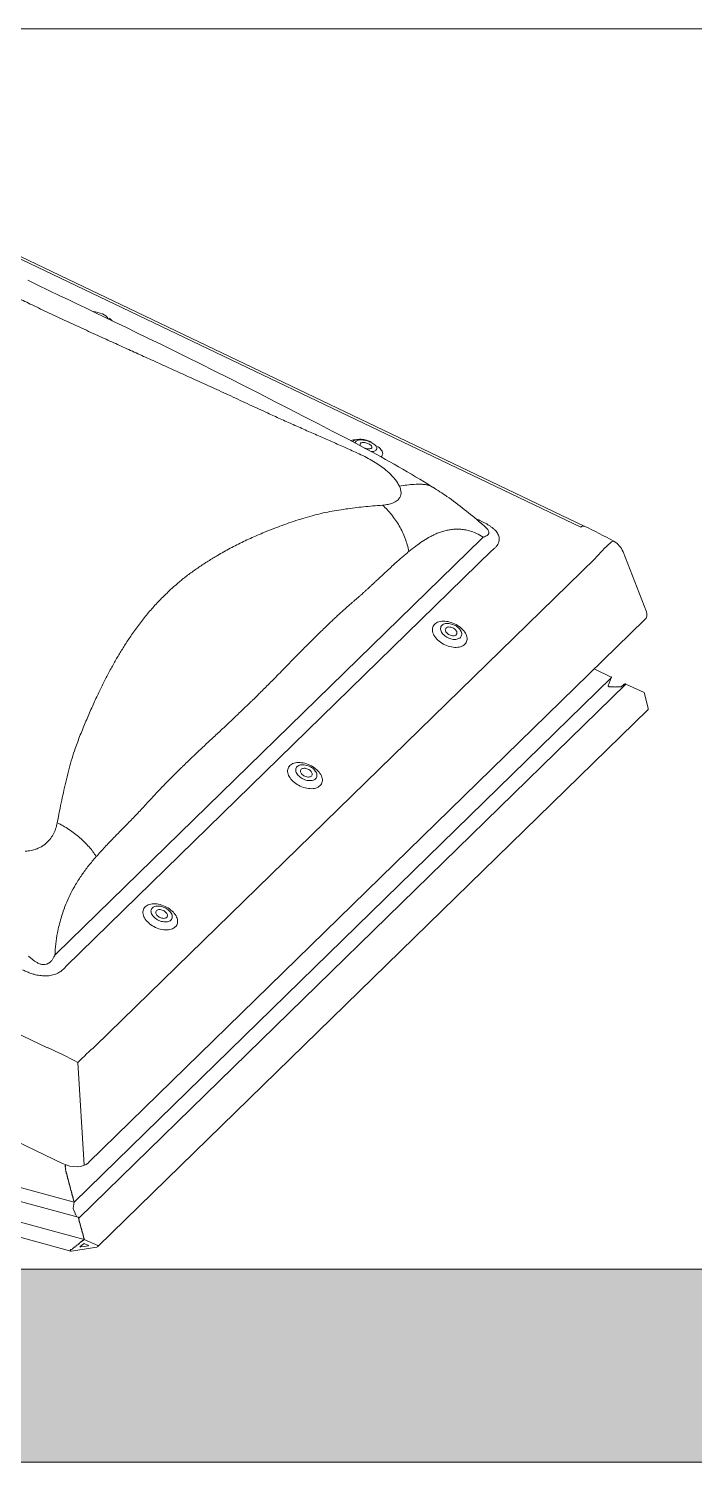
# Model space of a CAD drawing. Header units: millimetres. Extents: x -435 to 27166, y -19117 to 26500.
# Drawn here: x 26059 to 26083.1, y 19562 to 19614 of the extents above; entities that cross this region are included whole.
import ezdxf

# ---------------------------------------------------------------- set-up
doc = ezdxf.new("R2010")
doc.units = ezdxf.units.MM
doc.layers.add('Daglichtkoepel_Bitumen-P1-v1DWG_dwg', color=8, linetype='Continuous', lineweight=13)
doc.layers.add('VELUX_INFO', color=250, linetype='Continuous', lineweight=13)

# ---------------------------------------------------------------- blocks, each defined once
blk = doc.blocks.new('Daglichtkoepel_Bitumen-P1-v1DWG_dwg-3211646-Details Appartement')
at = {"layer": 'VELUX_INFO'}
blk.add_hatch(color=7, dxfattribs=at).paths.add_polyline_path([(50342.8, 34493.2), (53517.8, 34493.2), (53517.8, 35636.2), (53340, 35636.2), (53340, 34671), (50342.8, 34671)])
at = {"layer": 'VELUX_INFO', "color": 10}
for p, q in [((51854.2, 35354.8), (51000.7, 35762.8)), ((51857.4, 35355.6), (51003.9, 35763.7)), ((51757.3, 35362.7), (51759.1, 35361.9)), ((51761.3, 35360.8), (51763, 35360.1)), ((51766.1, 35355), (51762.3, 35358.4)), ((51370.9, 34961.6), (51763.1, 35344.4)), ((51772.3, 35333.1), (51380.1, 34950.4)), ((51774.5, 35335), (51773.5, 35334.2)), ((51914.6, 35276.8), (51893.2, 35332)), ((51406.9, 34876.6), (51867.4, 35326)), ((50509.3, 35283.2), (51362.8, 34875.2)), ((51400.6, 34769.3), (51912.9, 35269.3)), ((50427.2, 35222.4), (51376.8, 34768.5)), ((51866.6, 35224.1), (51882, 35216.7)), ((51891.5, 35207.6), (51893.7, 35209.8)), ((51409.3, 34692), (51916.3, 35186.8)), ((51391, 34719.1), (50437.8, 34978.2)), ((50423.3, 34949.1), (51384.4, 34687.8)), ((51379, 34949.1), (51378.2, 34948.2)), ((51396.8, 34766.9), (51390.8, 34861.5)), ((51379.4, 34767.1), (51379.2, 34767)), ((51379.2, 34766.8), (51379.4, 34766.2)), ((51379.4, 34765.9), (51379.2, 34765.8)), ((51379.3, 34765.5), (51379.4, 34765)), ((51379.4, 34764.6), (51379.3, 34764.4)), ((51379.4, 34767.4), (51379.4, 34767.4)), ((51379.4, 34766), (51379.4, 34766)), ((51379.4, 34764.1), (51379.5, 34763.6)), ((51379.6, 34763.2), (51379.5, 34762.9)), ((51379.6, 34762.6), (51379.8, 34762.2)), ((51379.8, 34761.9), (51379.9, 34761.9)), ((51379.9, 34761.7), (51379.8, 34761.4)), ((51379.9, 34761.1), (51380.1, 34760.7)), ((51380.2, 34760.2), (51380.2, 34759.8)), ((51380.2, 34759.5), (51380.4, 34759.2)), ((51380.6, 34758.9), (51380.5, 34758.9)), ((51380.6, 34758.7), (51380.6, 34758.3)), ((51380.7, 34758), (51380.9, 34757.7)), ((51381, 34757.2), (51381, 34756.8)), ((51381, 34756.5), (51381.2, 34756.2)), ((51381.4, 34755.7), (51381.4, 34755.3)), ((51381.4, 34755), (51381.6, 34754.7)), ((51381.8, 34754.3), (51381.8, 34753.9)), ((51381.8, 34753.6), (51382, 34753.2)), ((51382.2, 34752.8), (51382.2, 34752.4)), ((51382.2, 34752.1), (51382.4, 34751.7)), ((51382.6, 34751.3), (51382.6, 34750.9)), ((51382.6, 34750.6), (51382.8, 34750.3)), ((51383, 34749.8), (51383, 34749.4)), ((51383, 34749.1), (51383.2, 34748.8)), ((51383.4, 34748.3), (51383.4, 34747.9)), ((51383.4, 34747.6), (51383.6, 34747.3)), ((51383.8, 34746.9), (51383.8, 34746.5)), ((51383.8, 34746.2), (51384, 34745.8)), ((51384.2, 34745.4), (51384.2, 34745)), ((51384.2, 34744.7), (51384.4, 34744.4)), ((51384.6, 34743.9), (51384.6, 34743.5)), ((51384.6, 34743.2), (51384.8, 34742.9)), ((51384.9, 34742.4), (51384.9, 34742)), ((51385, 34741.7), (51385.2, 34741.4)), ((51385.3, 34740.9), (51385.3, 34740.5)), ((51385.4, 34740.2), (51385.6, 34739.9)), ((51385.7, 34739.5), (51385.7, 34739.1)), ((51385.8, 34738.8), (51386, 34738.4)), ((51386.1, 34738), (51386.1, 34737.6)), ((51386.2, 34737.3), (51386.4, 34737)), ((51386.5, 34736.5), (51386.5, 34736.1)), ((51387.4, 34732.8), (51386.5, 34727.5)), ((51386.6, 34735.8), (51386.8, 34735.5)), ((51386.9, 34735), (51386.9, 34734.6)), ((51387, 34734.3), (51387.2, 34734)), ((51387.3, 34733.6), (51387.3, 34733.1)), ((51391.3, 34718.8), (51391.3, 34718.4)), ((51391.4, 34718.1), (51391.6, 34717.7)), ((51391.7, 34717.3), (51391.7, 34716.9)), ((51391.8, 34716.6), (51392, 34716.2)), ((51392.1, 34715.8), (51392.1, 34715.4)), ((51392.2, 34715.1), (51392.4, 34714.8)), ((51392.5, 34714.3), (51392.5, 34713.9)), ((51392.6, 34713.6), (51392.8, 34713.3)), ((51392.9, 34712.8), (51392.9, 34712.4)), ((51393, 34712.1), (51393.2, 34711.8)), ((51393.3, 34711.4), (51393.3, 34711)), ((51393.4, 34710.7), (51393.6, 34710.3)), ((51393.7, 34709.9), (51393.7, 34709.5)), ((51393.8, 34709.2), (51394, 34708.8)), ((51394.1, 34708.4), (51394.1, 34708)), ((51394.2, 34707.7), (51394.4, 34707.4)), ((51394.5, 34706.9), (51394.5, 34706.5)), ((51394.6, 34706.2), (51394.8, 34705.9)), ((51394.9, 34705.4), (51394.9, 34705)), ((51395, 34704.7), (51395.2, 34704.4)), ((51395.3, 34704), (51395.3, 34703.6)), ((51395.9, 34697.6), (51395.3, 34697.5)), ((51395.4, 34703.3), (51395.6, 34702.9)), ((51395.7, 34702.5), (51395.7, 34702.1)), ((51395.8, 34701.8), (51396, 34701.5)), ((51396.1, 34701), (51396.1, 34700.6)), ((51396.2, 34700.3), (51396.4, 34700)), ((51396.2, 34698.2), (51396.2, 34697.8)), ((51396.5, 34699.5), (51396.5, 34699.1)), ((51396.6, 34698.8), (51396.7, 34698.6)), ((51385.6, 34689.5), (51385, 34689.4)), ((51385.9, 34690.1), (51385.9, 34689.7)), ((51386.9, 34690.5), (51386.3, 34690.4)), ((51387.2, 34691.1), (51387.2, 34690.7)), ((51388.2, 34691.5), (51387.5, 34691.4)), ((51388.4, 34692.1), (51388.4, 34691.7)), ((51389.5, 34692.5), (51388.8, 34692.4)), ((51389.7, 34693.1), (51389.7, 34692.7)), ((51390.8, 34693.5), (51390.1, 34693.4)), ((51391, 34694.2), (51391, 34693.8)), ((51392, 34694.6), (51391.4, 34694.5)), ((51392.3, 34695.2), (51392.3, 34694.8)), ((51393.3, 34695.6), (51392.7, 34695.5)), ((51393.6, 34696.2), (51393.6, 34695.8)), ((51394.6, 34696.6), (51394, 34696.5)), ((51394.9, 34697.2), (51394.9, 34696.8))]:
    blk.add_line(p, q, dxfattribs=at)
at = {"layer": 'VELUX_INFO', "flags": 128}
blk.add_lwpolyline([(50165, 35814), (53340, 35814), (53340, 34671), (50165, 34671)], close=True, dxfattribs=at)
at = {"layer": 'VELUX_INFO', "color": 10, "flags": 128}
for points in [[(51654.1, 35428.1), (51639.8, 35435.7), (51625.7, 35443), (51612, 35450.1), (51598.5, 35457), (51585.5, 35463.7), (51572.7, 35470.3), (51558.1, 35477.8), (51544, 35485), (51530.2, 35492), (51517, 35498.6), (51503.9, 35505.2), (51491.2, 35511.4), (51479, 35517.4), (51467.3, 35523.2), (51456, 35528.7), (51445.2, 35533.9), (51434.9, 35538.9), (51425, 35543.7), (51415.5, 35548.3), (51406.5, 35552.6), (51398, 35556.7), (51389.9, 35560.6), (51381.9, 35564.4), (51374.2, 35568), (51364, 35572.9), (51354.1, 35577.6), (51344.7, 35582.2)], [(51643.8, 35433.7), (51643.8, 35433.7), (51643.8, 35433.6)], [(51661.4, 35433.2), (51660.7, 35433.5), (51659.5, 35434), (51658.2, 35434.4), (51656.9, 35434.8), (51655.6, 35435.2), (51654.3, 35435.4), (51653, 35435.6), (51651.7, 35435.7), (51650.4, 35435.7), (51649.1, 35435.6), (51647.9, 35435.4), (51646.7, 35435.2), (51645.7, 35434.8), (51644.8, 35434.4), (51644, 35433.8), (51643.9, 35433.7)], [(51646.3, 35432.2), (51646.4, 35432.6), (51646.5, 35433.2), (51646.9, 35433.6), (51647.3, 35434.1), (51647.9, 35434.4), (51648.7, 35434.7), (51649.5, 35434.9), (51650.4, 35435.1), (51651.4, 35435.1), (51652.5, 35435.1), (51653.7, 35435), (51654.9, 35434.9), (51656.1, 35434.6), (51657.3, 35434.3), (51658.5, 35433.9), (51659.6, 35433.5), (51660.7, 35433), (51661.8, 35432.5), (51662.7, 35431.9), (51663.6, 35431.3), (51664.4, 35430.7), (51665, 35430), (51665.6, 35429.4), (51665.9, 35428.7), (51666.2, 35428.1), (51666.3, 35427.5), (51666.3, 35426.9), (51666.1, 35426.4), (51665.7, 35425.9), (51665.3, 35425.5), (51664.7, 35425.1), (51663.9, 35424.9), (51663.1, 35424.6), (51662.2, 35424.5), (51661.2, 35424.4), (51660.9, 35424.4)], [(51651.9, 35429.2), (51651.8, 35429.3), (51651.3, 35429.8), (51651, 35430.3), (51650.8, 35430.8), (51650.8, 35431.2), (51650.9, 35431.6), (51651.2, 35432), (51651.6, 35432.3), (51652.1, 35432.5), (51652.8, 35432.7), (51653.5, 35432.7), (51654.3, 35432.7), (51655.2, 35432.6), (51656.1, 35432.5), (51657, 35432.2), (51657.9, 35431.9), (51658.7, 35431.6), (51659.5, 35431.2), (51660.2, 35430.7), (51660.8, 35430.2), (51661.3, 35429.7), (51661.6, 35429.2), (51661.8, 35428.8), (51661.8, 35428.3), (51661.7, 35427.9), (51661.4, 35427.6), (51661, 35427.3), (51660.5, 35427.1), (51659.9, 35426.9), (51659.1, 35426.8), (51658.3, 35426.8), (51657.4, 35426.9), (51656.5, 35427.1), (51655.6, 35427.3), (51655.3, 35427.4)], [(51669.9, 35419.5), (51670.3, 35419.8), (51670.9, 35420.3), (51671.3, 35421), (51671.5, 35421.6), (51671.7, 35422.3), (51671.6, 35423.1), (51671.5, 35423.9), (51671.1, 35424.7), (51670.7, 35425.5), (51670.1, 35426.3), (51669.3, 35427.2), (51668.5, 35428), (51667.5, 35428.8), (51667, 35429.2)], [(51884.5, 35341.8), (51884.4, 35341.8), (51884.1, 35341.9), (51883.6, 35341.8), (51883.1, 35341.6), (51882.5, 35341.2), (51881.8, 35340.7), (51881.1, 35340)], [(51882.3, 35215.9), (51879.4, 35208.6), (51882.3, 35216), (51387.4, 34732.9), (51386.5, 34727.5)], [(51391.6, 34718.2), (51895.7, 35210.2), (51912.4, 35202.3), (51916.2, 35187.9)], [(50449.9, 34988), (50449.6, 34987.7), (50449.6, 34987.7), (50449.6, 34987.7), (51387.4, 34732.8)], [(51387.4, 34732.8), (50449.6, 34987.7), (50449.9, 34988)], [(51409.2, 34693.1), (51396.7, 34698.6), (51396.6, 34698.6), (50419.6, 34964.1), (50419.5, 34964.2), (50420, 34964.2), (50419.5, 34964.2), (50419.5, 34964.2)], [(51379.5, 34764.7), (51379.5, 34764.7), (51379.5, 34764.8)], [(51379.6, 34763.4), (51379.6, 34763.3), (51379.6, 34763.4)], [(51380.1, 34760.4), (51380.2, 34760.4), (51380.2, 34760.4)], [(51384.2, 34689.1), (51384.5, 34689.3), (51384.7, 34689.2)], [(51385.1, 34687.8), (51396.7, 34689.7), (51408.3, 34691.5)], [(51392.9, 34691.9), (51396.7, 34694.9), (51400.5, 34693.1)], [(51400.2, 34692.7), (51396.7, 34692.1), (51393.2, 34691.6)]]:
    blk.add_lwpolyline(points, dxfattribs=at)
at = {"layer": 'VELUX_INFO', "flags": 128}
blk.add_lwpolyline([(53340, 35636.2), (53517.8, 35636.2), (53517.8, 34493.2), (50342.8, 34493.2), (50342.8, 34671)], dxfattribs=at)
at = {"layer": 'VELUX_INFO', "color": 10, "flags": 128}
for points in [[(51719.6, 35265.3), (51720.4, 35265.9), (51721.3, 35266.6), (51722.3, 35267.1), (51723.5, 35267.5), (51724.7, 35267.8), (51726, 35268), (51727.4, 35268.1), (51728.9, 35268), (51730.3, 35267.9), (51731.8, 35267.7), (51733.4, 35267.3), (51734.9, 35266.9), (51736.4, 35266.3), (51737.9, 35265.7), (51739.3, 35265), (51740.7, 35264.2), (51742, 35263.3), (51743.3, 35262.4), (51744.4, 35261.4), (51745.5, 35260.3), (51746.4, 35259.2), (51747.3, 35258.1), (51748, 35257), (51748.5, 35255.8), (51749, 35254.7), (51749.3, 35253.6), (51749.4, 35252.4), (51749.4, 35251.4), (51749.3, 35250.3), (51749, 35249.4), (51748.6, 35248.4), (51748, 35247.6), (51747.4, 35246.8), (51746.5, 35246.1), (51745.6, 35245.5), (51744.6, 35245), (51743.4, 35244.6), (51742.2, 35244.3), (51740.9, 35244.1), (51739.5, 35244), (51738.1, 35244), (51736.6, 35244.2), (51735.1, 35244.4), (51733.6, 35244.7), (51732, 35245.2), (51730.5, 35245.7), (51729, 35246.3), (51727.6, 35247.1), (51726.2, 35247.9), (51724.9, 35248.8), (51723.6, 35249.7), (51722.5, 35250.7), (51721.4, 35251.7), (51720.5, 35252.8), (51719.7, 35254), (51718.9, 35255.1), (51718.4, 35256.2), (51717.9, 35257.4), (51717.6, 35258.5), (51717.5, 35259.6), (51717.5, 35260.7), (51717.6, 35261.7), (51717.9, 35262.7), (51718.3, 35263.6), (51718.9, 35264.5)], [(51726.2, 35264.3), (51725.7, 35263.7), (51725.3, 35263.1), (51725.1, 35262.3), (51725, 35261.5), (51725, 35260.7), (51725.2, 35259.8), (51725.5, 35258.9), (51725.9, 35258), (51726.5, 35257.2), (51727.2, 35256.3), (51728, 35255.5), (51728.9, 35254.7), (51729.9, 35254), (51730.9, 35253.4), (51732.1, 35252.8), (51733.2, 35252.3), (51734.4, 35251.9), (51735.6, 35251.6), (51736.7, 35251.4), (51737.9, 35251.4), (51739, 35251.4), (51740, 35251.5), (51740.9, 35251.8), (51741.8, 35252.1), (51742.6, 35252.6), (51743.2, 35253.1), (51743.7, 35253.7), (51744.1, 35254.4), (51744.4, 35255.1), (51744.5, 35255.9), (51744.5, 35256.8), (51744.3, 35257.6), (51744, 35258.5), (51743.5, 35259.4), (51742.9, 35260.3), (51742.3, 35261.1), (51741.4, 35261.9), (51740.5, 35262.7), (51739.6, 35263.4), (51738.5, 35264.1), (51737.4, 35264.6), (51736.2, 35265.1), (51735.1, 35265.5), (51733.9, 35265.8), (51732.7, 35266), (51731.6, 35266.1), (51730.5, 35266), (51729.4, 35265.9), (51728.5, 35265.7), (51727.6, 35265.3), (51726.9, 35264.9)], [(51730, 35261.8), (51729.7, 35261.4), (51729.4, 35260.8), (51729.3, 35260.2), (51729.4, 35259.6), (51729.6, 35258.9), (51729.9, 35258.2), (51730.4, 35257.6), (51731, 35257), (51731.7, 35256.4), (51732.4, 35255.9), (51733.3, 35255.4), (51734.2, 35255.1), (51735.1, 35254.8), (51735.9, 35254.7), (51736.8, 35254.7), (51737.6, 35254.7), (51738.3, 35254.9), (51738.9, 35255.2), (51739.4, 35255.6), (51739.8, 35256.1), (51740, 35256.6), (51740.1, 35257.2), (51740.1, 35257.9), (51739.9, 35258.5), (51739.5, 35259.2), (51739, 35259.8), (51738.5, 35260.5), (51737.8, 35261.1), (51737, 35261.6), (51736.2, 35262), (51735.3, 35262.3), (51734.4, 35262.6), (51733.5, 35262.7), (51732.7, 35262.8), (51731.9, 35262.7), (51731.2, 35262.5), (51730.5, 35262.2)], [(51885.8, 35207.2), (51885.3, 35207.7), (51880.3, 35207.7), (51885.3, 35207.7), (51885.8, 35207.2), (51886.5, 35207.7), (51891.5, 35207.6), (51886.5, 35207.7)], [(51586.2, 35135.1), (51587, 35135.8), (51587.9, 35136.4), (51589, 35136.9), (51590.1, 35137.3), (51591.4, 35137.6), (51592.7, 35137.8), (51594.1, 35137.9), (51595.5, 35137.9), (51597, 35137.7), (51598.5, 35137.5), (51600, 35137.2), (51601.5, 35136.7), (51603, 35136.2), (51604.5, 35135.5), (51606, 35134.8), (51607.3, 35134), (51608.7, 35133.1), (51609.9, 35132.2), (51611.1, 35131.2), (51612.1, 35130.1), (51613.1, 35129.1), (51613.9, 35127.9), (51614.6, 35126.8), (51615.2, 35125.7), (51615.6, 35124.5), (51615.9, 35123.4), (51616.1, 35122.3), (51616.1, 35121.2), (51615.9, 35120.2), (51615.7, 35119.2), (51615.2, 35118.3), (51614.7, 35117.4), (51614, 35116.6), (51613.2, 35116), (51612.3, 35115.3), (51611.2, 35114.8), (51610.1, 35114.4), (51608.8, 35114.1), (51607.5, 35113.9), (51606.1, 35113.8), (51604.7, 35113.9), (51603.2, 35114), (51601.7, 35114.2), (51600.2, 35114.6), (51598.7, 35115), (51597.2, 35115.6), (51595.7, 35116.2), (51594.2, 35116.9), (51592.9, 35117.7), (51591.5, 35118.6), (51590.3, 35119.5), (51589.1, 35120.5), (51588.1, 35121.6), (51587.1, 35122.7), (51586.3, 35123.8), (51585.6, 35124.9), (51585, 35126.1), (51584.6, 35127.2), (51584.3, 35128.3), (51584.1, 35129.5), (51584.1, 35130.5), (51584.3, 35131.6), (51584.5, 35132.5), (51585, 35133.5), (51585.5, 35134.3)], [(51592.9, 35134.2), (51592.4, 35133.6), (51592, 35132.9), (51591.7, 35132.1), (51591.6, 35131.4), (51591.6, 35130.5), (51591.8, 35129.6), (51592.1, 35128.8), (51592.6, 35127.9), (51593.1, 35127), (51593.8, 35126.1), (51594.6, 35125.3), (51595.5, 35124.5), (51596.5, 35123.8), (51597.6, 35123.2), (51598.7, 35122.6), (51599.9, 35122.1), (51601, 35121.8), (51602.2, 35121.5), (51603.4, 35121.3), (51604.5, 35121.2), (51605.6, 35121.2), (51606.6, 35121.4), (51607.6, 35121.6), (51608.5, 35122), (51609.2, 35122.4), (51609.9, 35122.9), (51610.4, 35123.5), (51610.8, 35124.2), (51611, 35125), (51611.1, 35125.8), (51611.1, 35126.6), (51610.9, 35127.5), (51610.6, 35128.3), (51610.2, 35129.2), (51609.6, 35130.1), (51608.9, 35131), (51608.1, 35131.8), (51607.2, 35132.6), (51606.2, 35133.3), (51605.1, 35133.9), (51604, 35134.5), (51602.9, 35135), (51601.7, 35135.3), (51600.5, 35135.6), (51599.3, 35135.8), (51598.2, 35135.9), (51597.1, 35135.9), (51596.1, 35135.7), (51595.1, 35135.5), (51594.3, 35135.2), (51593.5, 35134.7)], [(51596.7, 35131.7), (51596.3, 35131.2), (51596.1, 35130.6), (51596, 35130), (51596, 35129.4), (51596.2, 35128.7), (51596.6, 35128.1), (51597, 35127.4), (51597.6, 35126.8), (51598.3, 35126.2), (51599.1, 35125.7), (51599.9, 35125.3), (51600.8, 35124.9), (51601.7, 35124.7), (51602.6, 35124.5), (51603.4, 35124.5), (51604.2, 35124.6), (51604.9, 35124.8), (51605.5, 35125.1), (51606, 35125.4), (51606.4, 35125.9), (51606.7, 35126.5), (51606.8, 35127.1), (51606.7, 35127.7), (51606.5, 35128.4), (51606.2, 35129), (51605.7, 35129.7), (51605.1, 35130.3), (51604.4, 35130.9), (51603.6, 35131.4), (51602.8, 35131.8), (51601.9, 35132.2), (51601, 35132.4), (51600.2, 35132.6), (51599.3, 35132.6), (51598.5, 35132.5), (51597.8, 35132.3), (51597.2, 35132)], [(51452.8, 35004.9), (51453.7, 35005.6), (51454.6, 35006.2), (51455.6, 35006.7), (51456.8, 35007.1), (51458, 35007.4), (51459.3, 35007.6), (51460.7, 35007.7), (51462.1, 35007.7), (51463.6, 35007.6), (51465.1, 35007.3), (51466.6, 35007), (51468.2, 35006.6), (51469.7, 35006), (51471.2, 35005.4), (51472.6, 35004.7), (51474, 35003.9), (51475.3, 35003), (51476.6, 35002), (51477.7, 35001), (51478.8, 35000), (51479.7, 34998.9), (51480.5, 34997.8), (51481.3, 34996.6), (51481.8, 34995.5), (51482.3, 34994.4), (51482.6, 34993.2), (51482.7, 34992.1), (51482.7, 34991), (51482.6, 34990), (51482.3, 34989), (51481.9, 34988.1), (51481.3, 34987.3), (51480.6, 34986.5), (51479.8, 34985.8), (51478.9, 34985.2), (51477.9, 34984.7), (51476.7, 34984.3), (51475.5, 34984), (51474.2, 34983.8), (51472.8, 34983.7), (51471.3, 34983.7), (51469.9, 34983.8), (51468.4, 34984.1), (51466.8, 34984.4), (51465.3, 34984.8), (51463.8, 34985.4), (51462.3, 34986), (51460.9, 34986.7), (51459.5, 34987.6), (51458.2, 34988.4), (51456.9, 34989.4), (51455.8, 34990.4), (51454.7, 34991.4), (51453.8, 34992.5), (51452.9, 34993.6), (51452.2, 34994.8), (51451.7, 34995.9), (51451.2, 34997.1), (51450.9, 34998.2), (51450.8, 34999.3), (51450.8, 35000.4), (51450.9, 35001.4), (51451.2, 35002.4), (51451.6, 35003.3), (51452.1, 35004.2)], [(51459.5, 35004), (51459, 35003.4), (51458.6, 35002.7), (51458.4, 35002), (51458.2, 35001.2), (51458.3, 35000.3), (51458.4, 34999.5), (51458.8, 34998.6), (51459.2, 34997.7), (51459.8, 34996.8), (51460.5, 34996), (51461.3, 34995.2), (51462.2, 34994.4), (51463.2, 34993.7), (51464.2, 34993), (51465.3, 34992.5), (51466.5, 34992), (51467.7, 34991.6), (51468.9, 34991.3), (51470, 34991.1), (51471.2, 34991), (51472.2, 34991.1), (51473.3, 34991.2), (51474.2, 34991.4), (51475.1, 34991.8), (51475.9, 34992.2), (51476.5, 34992.8), (51477, 34993.4), (51477.4, 34994), (51477.7, 34994.8), (51477.8, 34995.6), (51477.7, 34996.4), (51477.6, 34997.3), (51477.3, 34998.2), (51476.8, 34999.1), (51476.2, 34999.9), (51475.5, 35000.8), (51474.7, 35001.6), (51473.8, 35002.4), (51472.8, 35003.1), (51471.8, 35003.8), (51470.7, 35004.3), (51469.5, 35004.8), (51468.3, 35005.2), (51467.2, 35005.5), (51466, 35005.7), (51464.9, 35005.7), (51463.8, 35005.7), (51462.7, 35005.6), (51461.8, 35005.3), (51460.9, 35005), (51460.2, 35004.6)], [(51463.3, 35001.5), (51462.9, 35001), (51462.7, 35000.5), (51462.6, 34999.9), (51462.7, 34999.2), (51462.9, 34998.6), (51463.2, 34997.9), (51463.7, 34997.3), (51464.3, 34996.6), (51465, 34996.1), (51465.7, 34995.5), (51466.6, 34995.1), (51467.4, 34994.8), (51468.3, 34994.5), (51469.2, 34994.4), (51470.1, 34994.3), (51470.9, 34994.4), (51471.6, 34994.6), (51472.2, 34994.9), (51472.7, 34995.3), (51473.1, 34995.8), (51473.3, 34996.3), (51473.4, 34996.9), (51473.3, 34997.5), (51473.1, 34998.2), (51472.8, 34998.9), (51472.3, 34999.5), (51471.7, 35000.2), (51471, 35000.7), (51470.3, 35001.2), (51469.4, 35001.7), (51468.6, 35002), (51467.7, 35002.3), (51466.8, 35002.4), (51465.9, 35002.4), (51465.2, 35002.4), (51464.4, 35002.2), (51463.8, 35001.9)], [(51388.5, 34721.9), (51388.3, 34722.6), (51386.8, 34726), (51388.3, 34722.6), (51388.5, 34721.9), (51388.7, 34721.8), (51389.8, 34719.5), (51388.7, 34721.8)]]:
    blk.add_lwpolyline(points, close=True, dxfattribs=at)
at = {"layer": 'VELUX_INFO', "color": 10}
for centre, radius, start, end in [((51404.1, 35531.6), 21.7, 64.2823, 87.5384), ((51409.8, 35541.4), 10.5, 30.3011, 69.1714), ((51409.9, 35533.6), 16.9, 41.7879, 54.287), ((51647.3, 35420.6), 14.7, 90.4962, 110.3322), ((51106.8, 34399), 1165.6, 58.3917, 61.9968), ((51591.1, 35182.3), 244.6, 55.1457, 58.8247), ((51508.8, 35068.7), 384.9, 48.8211, 54.7667), ((51856.6, 35352.5), 3.25, 74.5706, 136.3459), ((51608.1, 34835.2), 577.1, 61.3854, 64.4047), ((51875.4, 35325.1), 19, 21.2497, 61.4363)]:
    blk.add_arc(centre, radius, start, end, dxfattribs=at)
for centre, major_axis, ratio, start_param, end_param in [((51977.2, 35178.9), (-329.3, 209.6), 0.138181, 5.51178, 5.520782), ((51961.7, 35176.7), (-217.1, 145.6), 0.726496, 6.122889, 6.131891), ((51977.2, 35178.9), (-237.5, 112.3), 0.67505, 5.977734, 5.986736), ((51930.9, 35182.3), (36.9, 187.7), 0.636222, 0.709706, 0.832804), ((51894.3, 35276.6), (-20.8, 3.4), 0.539614, 2.762499, 3.449449), ((51881.1, 35216), (1.27, 0.33), 0.609236, 5.864555, 6.911753), ((51880.7, 35208.6), (1.27, 0.33), 0.609236, 2.722962, 4.293759), ((51894.8, 35209.5), (1.27, 0.33), 0.609236, 0.628567, 2.324383), ((51894.8, 35209.5), (1.27, 0.33), 0.609236, 1.315948, 2.324383), ((51894.5, 35210.2), (0.381, 0.099), 0.609236, 6.126353, 6.336565), ((51915.9, 35187.8), (-0.27, 1.05), 0.276616, 3.298423, 4.7442), ((51377, 34606), (48.3, 379.7), 0.338724, 0.403298, 0.4123), ((51392.5, 34608.1), (36.1, 367.8), 0.312899, 0.40656, 0.415562), ((51379.4, 34644.1), (-181.4, 225.4), 0.60609, 5.307697, 5.430795), ((51379.4, 34644.1), (93.2, 254.2), 0.370219, 0.571648, 0.694746), ((51384.2, 34778.7), (-18.5, 6.2), 0.628267, 1.375205, 2.828755), ((51379.3, 34766.8), (-0.054, 0.21), 0.276616, 0.031811, 1.602607), ((51379.3, 34765.6), (-0.054, 0.21), 0.276616, 0.136781, 1.707577), ((51379.4, 34764.2), (-0.054, 0.21), 0.276616, 0.293915, 1.864712), ((51379.3, 34767.4), (-0.082, 0.315), 0.276616, 3.173403, 4.7442), ((51379.3, 34766.2), (-0.082, 0.315), 0.276616, 3.958802, 4.7442), ((51379.3, 34766.2), (-0.082, 0.315), 0.276616, 3.278373, 4.063771), ((51379.3, 34764.9), (-0.082, 0.315), 0.276616, 4.063771, 4.84917), ((51379.3, 34764.9), (-0.082, 0.315), 0.276616, 3.435508, 4.220906), ((51379.5, 34763.5), (-0.082, 0.315), 0.276616, 4.220906, 5.006304), ((51379.6, 34762.7), (-0.054, 0.21), 0.276616, 0.45105, 2.021847), ((51379.5, 34763.5), (-0.082, 0.315), 0.276616, 3.592643, 4.378041), ((51379.7, 34762), (-0.082, 0.315), 0.276616, 4.378041, 5.163439), ((51379.7, 34762), (-0.082, 0.315), 0.276616, 3.749778, 4.535176), ((51379.9, 34761.2), (-0.054, 0.21), 0.276616, 0.608185, 2.178982), ((51380, 34760.5), (-0.082, 0.315), 0.276616, 4.535176, 5.320574), ((51380.1, 34760.4), (-0.082, 0.315), 0.276616, 3.906913, 4.692311), ((51380.3, 34759.7), (-0.054, 0.21), 0.276616, 0.76532, 2.336116), ((51380.4, 34758.9), (-0.082, 0.315), 0.276616, 4.692311, 5.477709), ((51380.5, 34758.9), (-0.082, 0.315), 0.276616, 3.958802, 4.7442), ((51380.7, 34758.2), (-0.054, 0.21), 0.276616, 0.817209, 2.388006), ((51380.9, 34757.4), (-0.082, 0.315), 0.276616, 3.958801, 5.529598), ((51381, 34756.7), (-0.054, 0.21), 0.276616, 0.817209, 2.388006), ((51381.2, 34755.9), (-0.082, 0.315), 0.276616, 3.958801, 5.529598), ((51381.4, 34755.2), (-0.054, 0.21), 0.276616, 0.817209, 2.388006), ((51381.6, 34754.5), (-0.082, 0.315), 0.276616, 3.958801, 5.529598), ((51381.8, 34753.7), (-0.054, 0.21), 0.276616, 0.817209, 2.388006), ((51382, 34753), (-0.082, 0.315), 0.276616, 3.958801, 5.529598), ((51382.2, 34752.2), (-0.054, 0.21), 0.276616, 0.817209, 2.388006), ((51382.4, 34751.5), (-0.082, 0.315), 0.276616, 3.958801, 5.529598), ((51382.6, 34750.8), (-0.054, 0.21), 0.276616, 0.817209, 2.388006), ((51382.8, 34750), (-0.082, 0.315), 0.276616, 3.958801, 5.529598), ((51383, 34749.3), (-0.054, 0.21), 0.276616, 0.817209, 2.388006), ((51383.2, 34748.5), (-0.082, 0.315), 0.276616, 3.958801, 5.529598), ((51383.4, 34747.8), (-0.054, 0.21), 0.276616, 0.817209, 2.388006), ((51383.6, 34747.1), (-0.082, 0.315), 0.276616, 3.958801, 5.529598), ((51383.8, 34746.3), (-0.054, 0.21), 0.276616, 0.817209, 2.388006), ((51384, 34745.6), (-0.082, 0.315), 0.276616, 3.958801, 5.529598), ((51384.2, 34744.8), (-0.054, 0.21), 0.276616, 0.817209, 2.388006), ((51384.4, 34744.1), (-0.082, 0.315), 0.276616, 3.958801, 5.529598), ((51384.6, 34743.4), (-0.054, 0.21), 0.276616, 0.817209, 2.388006), ((51384.8, 34742.6), (-0.082, 0.315), 0.276616, 3.958801, 5.529598), ((51385, 34741.9), (-0.054, 0.21), 0.276616, 0.817209, 2.388006), ((51385.2, 34741.1), (-0.082, 0.315), 0.276616, 3.958801, 5.529598), ((51385.4, 34740.4), (-0.054, 0.21), 0.276616, 0.817209, 2.388006), ((51385.6, 34739.7), (-0.082, 0.315), 0.276616, 3.958801, 5.529598), ((51385.8, 34738.9), (-0.054, 0.21), 0.276616, 0.817209, 2.388006), ((51386, 34738.2), (-0.082, 0.315), 0.276616, 3.958801, 5.529598), ((51386.2, 34737.4), (-0.054, 0.21), 0.276616, 0.817209, 2.388006), ((51386.4, 34736.7), (-0.082, 0.315), 0.276616, 3.958801, 5.529598), ((51386.6, 34736), (-0.054, 0.21), 0.276616, 0.817209, 2.388006), ((51386.9, 34726.7), (-0.27, 1.05), 0.276616, 0.55541, 2.126206), ((51386.9, 34726.7), (-0.27, 1.05), 0.276616, 0.55541, 2.126206), ((51386.8, 34735.2), (-0.082, 0.315), 0.276616, 3.958801, 5.529598), ((51387, 34734.5), (-0.054, 0.21), 0.276616, 0.817209, 2.388006), ((51387.2, 34733.8), (-0.082, 0.315), 0.276616, 3.958801, 5.529598), ((51387.4, 34733), (-0.054, 0.21), 0.276616, 0.817209, 2.388006), ((51391.3, 34718.1), (-0.27, 1.05), 0.276616, 5.43158, 6.126354), ((51391.2, 34719), (-0.082, 0.315), 0.276616, 3.958801, 4.169012), ((51391.4, 34718.2), (-0.054, 0.21), 0.276616, 0.817209, 2.388006), ((51391.6, 34717.5), (-0.082, 0.315), 0.276616, 3.958801, 5.529598), ((51391.8, 34716.7), (-0.054, 0.21), 0.276616, 0.817209, 2.388006), ((51392, 34716), (-0.082, 0.315), 0.276616, 3.958801, 5.529598), ((51392.2, 34715.3), (-0.054, 0.21), 0.276616, 0.817209, 2.388006), ((51392.4, 34714.5), (-0.082, 0.315), 0.276616, 3.958801, 5.529598), ((51392.6, 34713.8), (-0.054, 0.21), 0.276616, 0.817209, 2.388006), ((51392.8, 34713), (-0.082, 0.315), 0.276616, 3.958801, 5.529598), ((51393, 34712.3), (-0.054, 0.21), 0.276616, 0.817209, 2.388006), ((51393.2, 34711.6), (-0.082, 0.315), 0.276616, 3.958801, 5.529598), ((51393.4, 34710.8), (-0.054, 0.21), 0.276616, 0.817209, 2.388006), ((51393.6, 34710.1), (-0.082, 0.315), 0.276616, 3.958801, 5.529598), ((51393.8, 34709.3), (-0.054, 0.21), 0.276616, 0.817209, 2.388006), ((51394, 34708.6), (-0.082, 0.315), 0.276616, 3.958801, 5.529598), ((51394.2, 34707.9), (-0.054, 0.21), 0.276616, 0.817209, 2.388006), ((51394.4, 34707.1), (-0.082, 0.315), 0.276616, 3.958801, 5.529598), ((51394.6, 34706.4), (-0.054, 0.21), 0.276616, 0.817209, 2.388006), ((51394.8, 34705.6), (-0.082, 0.315), 0.276616, 3.958801, 5.529598), ((51395, 34704.9), (-0.054, 0.21), 0.276616, 0.817209, 2.388006), ((51395.3, 34697.3), (0.381, 0.099), 0.609236, 1.413965, 2.984763), ((51395.2, 34704.2), (-0.082, 0.315), 0.276616, 3.958801, 5.529598), ((51395.4, 34703.4), (-0.054, 0.21), 0.276616, 0.817209, 2.388006), ((51395.6, 34702.7), (-0.082, 0.315), 0.276616, 3.958801, 5.529598), ((51395.8, 34701.9), (-0.054, 0.21), 0.276616, 0.817209, 2.388006), ((51395.9, 34697.8), (0.254, 0.066), 0.609236, 4.555558, 6.126354), ((51396, 34701.2), (-0.082, 0.315), 0.276616, 3.958801, 5.529598), ((51396.2, 34700.5), (-0.054, 0.21), 0.276616, 0.817209, 2.388006), ((51396.6, 34698.3), (0.381, 0.099), 0.609236, 1.413965, 2.984763), ((51396.4, 34699.7), (-0.082, 0.315), 0.276616, 3.958801, 5.529598), ((51396.6, 34699), (-0.054, 0.21), 0.276616, 0.817209, 2.388006), ((51385.1, 34688.6), (1.27, 0.33), 0.609236, 2.199364, 4.555558), ((51385, 34689.1), (0.381, 0.099), 0.609236, 1.413965, 2.199364), ((51385.6, 34689.6), (0.254, 0.066), 0.609236, 4.555558, 6.126354), ((51386.3, 34690.1), (0.381, 0.099), 0.609236, 1.413965, 2.984763), ((51386.9, 34690.6), (0.254, 0.066), 0.609236, 4.555558, 6.126354), ((51387.5, 34691.2), (0.381, 0.099), 0.609236, 1.413965, 2.984763), ((51388.2, 34691.7), (0.254, 0.066), 0.609236, 4.555558, 6.126354), ((51388.8, 34692.2), (0.381, 0.099), 0.609236, 1.413965, 2.984763), ((51389.5, 34692.7), (0.254, 0.066), 0.609236, 4.555558, 6.126354), ((51390.1, 34693.2), (0.381, 0.099), 0.609236, 1.413965, 2.984763), ((51390.8, 34693.7), (0.254, 0.066), 0.609236, 4.555558, 6.126354), ((51391.4, 34694.2), (0.381, 0.099), 0.609236, 1.413965, 2.984763), ((51392, 34694.7), (0.254, 0.066), 0.609236, 4.555558, 6.126354), ((51392.7, 34695.2), (0.381, 0.099), 0.609236, 1.413965, 2.984763), ((51393.2, 34691.8), (0.381, 0.099), 0.609236, 2.199364, 4.555558), ((51393.3, 34695.8), (0.254, 0.066), 0.609236, 4.555558, 6.126354), ((51394, 34696.3), (0.381, 0.099), 0.609236, 1.413965, 2.984763), ((51394.6, 34696.8), (0.254, 0.066), 0.609236, 4.555558, 6.126354), ((51400.2, 34692.9), (0.381, 0.099), 0.609236, 4.555558, 6.911753), ((51408.3, 34692.3), (1.27, 0.33), 0.609236, 4.555558, 6.911753)]:
    blk.add_ellipse(centre, major_axis=major_axis, ratio=ratio, start_param=start_param, end_param=end_param, dxfattribs=at)
for points, knots in [([(51649.9, 35422.3), (51645.7, 35424.2), (51637.5, 35427.9), (51625.6, 35433.2), (51613.8, 35438.4), (51601.8, 35443.7), (51589.5, 35449.1), (51577.4, 35454.5), (51566.7, 35459.4), (51557.3, 35463.7), (51548.9, 35467.6), (51540.3, 35471.6), (51531.7, 35475.6), (51523.2, 35479.5), (51514.8, 35483.4), (51506.6, 35487.1), (51496.2, 35491.9), (51483.7, 35497.5), (51469.2, 35504.1), (51455, 35510.5), (51441.1, 35516.8), (51427.3, 35523.1), (51412.4, 35529.8), (51396.7, 35537), (51380.4, 35544.5), (51364.4, 35552), (51349.5, 35559.1), (51335.4, 35565.9), (51322.3, 35572.2), (51309.3, 35578.6), (51296.4, 35585.1), (51283.5, 35591.5), (51272.3, 35597.2), (51262.7, 35602), (51254.6, 35606.2), (51246.3, 35610.4), (51238.1, 35614.6), (51229.7, 35618.8), (51221.3, 35623.1), (51212.3, 35627.6), (51202.8, 35632.4), (51192.7, 35637.5), (51182.4, 35642.6), (51172.2, 35647.7), (51162.2, 35652.6), (51152.8, 35657.3), (51144, 35661.9), (51135.5, 35666.3), (51127.1, 35670.7), (51119, 35675), (51111, 35679.2), (51102.9, 35683.5), (51097.3, 35686.3), (51094.4, 35687.8)], [0, 0, 0, 0, 0.021053, 0.040797, 0.059247, 0.079452, 0.100281, 0.120064, 0.139429, 0.152876, 0.166726, 0.180972, 0.19531, 0.209309, 0.223084, 0.236642, 0.249992, 0.274443, 0.298297, 0.321628, 0.34452, 0.367068, 0.390591, 0.418441, 0.445738, 0.472809, 0.499999, 0.523082, 0.546044, 0.569095, 0.592442, 0.616277, 0.639342, 0.65455, 0.669912, 0.685458, 0.701217, 0.717213, 0.73347, 0.750008, 0.76949, 0.789425, 0.809837, 0.83071, 0.850826, 0.870095, 0.888925, 0.906964, 0.925849, 0.944228, 0.961679, 0.980265, 1, 1, 1, 1]), ([(51687, 35392.6), (51686.4, 35393.8), (51685.2, 35396.3), (51682.6, 35399.6), (51679.9, 35402.5), (51677.2, 35405.1), (51673.6, 35408.2), (51669, 35411.6), (51663.1, 35415.4), (51656.7, 35419), (51652.2, 35421.2), (51649.9, 35422.3)], [0, 0, 0, 0, 0.110465, 0.220684, 0.295418, 0.372021, 0.451216, 0.579302, 0.712009, 0.851589, 1, 1, 1, 1]), ([(51671.5, 35375), (51673.3, 35375.2), (51676.6, 35375.6), (51680.4, 35376.7), (51683.1, 35377.9), (51685.1, 35379.2), (51686.8, 35380.9), (51688.1, 35383.1), (51688.7, 35386), (51688.4, 35389.1), (51687.5, 35391.5), (51687, 35392.6)], [0, 0, 0, 0, 0.148389, 0.287963, 0.377107, 0.463854, 0.548912, 0.666611, 0.77929, 0.889517, 1, 1, 1, 1]), ([(51687, 35392.6), (51689.3, 35393), (51694, 35393.6), (51700.8, 35394.3), (51705, 35394.3), (51707.1, 35394.3)], [0, 0, 0, 0, 0.336079, 0.670771, 1, 1, 1, 1]), ([(51707.1, 35394.3), (51708.2, 35394.2), (51710.4, 35394.1), (51713.4, 35393.5), (51715.9, 35392.7), (51717.2, 35391.9), (51717.7, 35391.6)], [0, 0, 0, 0, 0.279019, 0.554094, 0.825319, 1, 1, 1, 1]), ([(51371.9, 35082.5), (51372.6, 35086.1), (51373.9, 35093), (51376, 35103), (51378, 35112.7), (51380.3, 35122.4), (51382.8, 35132.3), (51385.4, 35141.8), (51388.1, 35150), (51390.7, 35157.2), (51393.1, 35163.4), (51395.7, 35169.8), (51398.3, 35176.1), (51400.9, 35182.2), (51403.6, 35188.2), (51406.2, 35194), (51409.6, 35201.3), (51413.8, 35209.9), (51418.8, 35219.7), (51423.9, 35229.1), (51429.1, 35238.1), (51434.6, 35246.9), (51440.7, 35256.1), (51447.5, 35265.5), (51455, 35275), (51462.8, 35283.9), (51470.7, 35292), (51478.4, 35299.2), (51486, 35305.8), (51494, 35312), (51502.3, 35317.9), (51510.8, 35323.5), (51518.5, 35328.2), (51525.3, 35332.1), (51531.2, 35335.3), (51537.3, 35338.4), (51543.5, 35341.5), (51549.8, 35344.5), (51556.3, 35347.3), (51563.3, 35350.3), (51570.9, 35353.3), (51579.1, 35356.4), (51587.5, 35359.4), (51596, 35362.2), (51604.4, 35364.7), (51612.7, 35366.9), (51620.9, 35368.7), (51629.2, 35370.2), (51637.5, 35371.5), (51645.8, 35372.6), (51654.1, 35373.5), (51662.7, 35374.3), (51668.5, 35374.8), (51671.5, 35375)], [0, 0, 0, 0, 0.021053, 0.040797, 0.059247, 0.079452, 0.100281, 0.120064, 0.139429, 0.152876, 0.166726, 0.180972, 0.19531, 0.209309, 0.223084, 0.236642, 0.249992, 0.274443, 0.298297, 0.321628, 0.34452, 0.367068, 0.390591, 0.418441, 0.445738, 0.472809, 0.499999, 0.523082, 0.546044, 0.569095, 0.592442, 0.616277, 0.639342, 0.65455, 0.669912, 0.685458, 0.701217, 0.717213, 0.73347, 0.750008, 0.76949, 0.789425, 0.809837, 0.83071, 0.850826, 0.870095, 0.888925, 0.906964, 0.925849, 0.944229, 0.961679, 0.980265, 1, 1, 1, 1]), ([(51695.8, 35332.3), (51695.3, 35334.3), (51694.4, 35338.4), (51692.4, 35344.4), (51689.9, 35350.3), (51687, 35355.9), (51683.6, 35361.3), (51679.9, 35366.3), (51675.9, 35371), (51673, 35373.7), (51671.5, 35375)], [0, 0, 0, 0, 0.123054, 0.247761, 0.373594, 0.499996, 0.6264, 0.752235, 0.876943, 1, 1, 1, 1]), ([(51763, 35360.1), (51763.9, 35359.6), (51765.6, 35358.8), (51768.1, 35357.4), (51770.4, 35355.9), (51772.5, 35354.4), (51774.5, 35352.7), (51776.1, 35351), (51777.4, 35349.2), (51778.4, 35347.3), (51778.9, 35345.6), (51779.1, 35343.9), (51779, 35342.3), (51778.6, 35340.6), (51777.7, 35338.7), (51776.3, 35336.8), (51775.1, 35335.6), (51774.5, 35335)], [0, 0, 0, 0, 0.064315, 0.128694, 0.192944, 0.25724, 0.321693, 0.385893, 0.449533, 0.513452, 0.577081, 0.634229, 0.691573, 0.748779, 0.832334, 0.916237, 1, 1, 1, 1]), ([(51737.9, 35352.9), (51736.6, 35352.7), (51733.9, 35352.5), (51730, 35351.7), (51725.9, 35350.6), (51721.9, 35349.1), (51717.9, 35347.3), (51713.3, 35344.8), (51708, 35341.6), (51702, 35337.3), (51697.9, 35334), (51695.8, 35332.3)], [0, 0, 0, 0, 0.085973, 0.174392, 0.265467, 0.359387, 0.456328, 0.546794, 0.688091, 0.839079, 1, 1, 1, 1]), ([(51764.3, 35345.6), (51762.2, 35346.8), (51758, 35349.2), (51752.2, 35351.3), (51747, 35352.5), (51742.4, 35353), (51739.4, 35352.9), (51737.9, 35352.9)], [0, 0, 0, 0, 0.2394273, 0.479809, 0.6504432, 0.8235777, 1, 1, 1, 1]), ([(51764.3, 35345.6), (51764.3, 35345.6), (51764.5, 35345.7), (51764.9, 35345.7), (51765.1, 35345.8), (51765.1, 35345.8)], [0, 0, 0, 0, 0.0000385, 0.9999615, 1, 1, 1, 1]), ([(51765.1, 35345.8), (51765.2, 35345.9), (51766, 35346.1), (51767.1, 35346.6), (51768.2, 35347.3), (51768.8, 35347.9), (51769.3, 35348.6), (51769.5, 35349.3), (51769.5, 35350.1), (51769.3, 35350.9), (51768.8, 35352), (51767.9, 35353.2), (51766.9, 35354.3), (51766.3, 35354.8), (51766.1, 35354.9)], [0, 0, 0, 0, 0.028891, 0.214255, 0.308737, 0.403136, 0.486889, 0.572247, 0.634254, 0.70262, 0.772964, 0.875276, 0.971884, 1, 1, 1, 1]), ([(51695.8, 35332.3), (51694.7, 35331.4), (51692.5, 35329.5), (51689, 35326.5), (51685.2, 35323.2), (51681.2, 35319.6), (51677.2, 35315.9), (51673.4, 35312.3), (51669.7, 35308.9), (51666.5, 35305.9), (51663.8, 35303.5), (51661.7, 35301.5), (51659.6, 35299.5), (51657.5, 35297.6), (51655.5, 35295.8), (51653.6, 35294), (51651.7, 35292.4), (51649.7, 35290.6), (51647.5, 35288.7), (51645.2, 35286.7), (51643.2, 35285), (51641.5, 35283.5), (51640.3, 35282.5), (51639, 35281.3), (51637.6, 35280), (51635.8, 35278.5), (51634, 35276.9), (51632.3, 35275.2), (51630.6, 35273.7), (51629, 35272.3), (51627.6, 35270.9), (51626.2, 35269.6), (51624.7, 35268.2), (51623.2, 35266.8), (51621.9, 35265.5), (51619.5, 35263.2), (51615.9, 35259.7), (51610.9, 35254.8), (51606.1, 35250.1), (51601.7, 35245.7), (51597.7, 35241.7), (51593.5, 35237.5), (51589.1, 35233), (51584.5, 35228.3), (51579.6, 35223.2), (51574.6, 35218.1), (51569.7, 35213.1), (51565.2, 35208.6), (51561.3, 35204.8), (51558.1, 35201.5), (51555.4, 35198.9), (51553, 35196.5), (51550.8, 35194.3), (51548.3, 35191.9), (51545.2, 35188.9), (51541.5, 35185.4), (51537.8, 35181.9), (51534.2, 35178.4), (51530.8, 35175.2), (51527.1, 35171.8), (51523.2, 35168.1), (51519.1, 35164.3), (51514.9, 35160.4), (51509.9, 35155.7), (51504.2, 35150.3), (51497.8, 35144.3), (51493, 35139.7), (51489.6, 35136.4), (51487.4, 35134.3), (51485.2, 35132.2), (51483.2, 35130.2), (51481.3, 35128.3), (51479.2, 35126.2), (51475.4, 35122.4), (51470, 35117), (51463.4, 35110.1), (51456.2, 35102.2), (51448.4, 35093.7), (51440, 35085), (51431.9, 35076.7), (51423.8, 35068.5), (51415.7, 35060.1), (51410.5, 35054.2), (51407.8, 35051.3)], [0, 0, 0, 0, 0.0108355, 0.0225914, 0.0352684, 0.0488672, 0.0633883, 0.0761769, 0.0887604, 0.1013439, 0.1087262, 0.1161085, 0.1234908, 0.1304922, 0.1369946, 0.1440694, 0.1500299, 0.156344, 0.1640766, 0.1723854, 0.179267, 0.1847211, 0.1890433, 0.1919753, 0.1978316, 0.2037586, 0.2097566, 0.2158254, 0.2219652, 0.2268391, 0.2317568, 0.2367184, 0.2417239, 0.2467733, 0.2518666, 0.2560323, 0.2716847, 0.2891237, 0.3083497, 0.3215151, 0.3354043, 0.3500174, 0.3653545, 0.3817326, 0.3987732, 0.4174759, 0.4346846, 0.4503994, 0.4646202, 0.4749213, 0.4842663, 0.4926554, 0.5000886, 0.507545, 0.5187553, 0.5316054, 0.5460953, 0.5571188, 0.5689327, 0.5815369, 0.5949315, 0.6091165, 0.6239329, 0.6375389, 0.6611025, 0.6828794, 0.7028697, 0.7108901, 0.7185825, 0.7259468, 0.7329831, 0.7396915, 0.74608, 0.7551732, 0.7794619, 0.8027006, 0.8254591, 0.8570026, 0.8860813, 0.9143917, 0.9427519, 0.9713194, 1, 1, 1, 1]), ([(51342.4, 35056.3), (51344.2, 35056.4), (51347.8, 35056.7), (51352.2, 35058), (51355.8, 35059.5), (51358.7, 35061.2), (51361.9, 35063.7), (51365.2, 35067.1), (51368.2, 35071.6), (51370.5, 35076.8), (51371.4, 35080.6), (51371.9, 35082.5)], [0, 0, 0, 0, 0.110449, 0.220663, 0.295399, 0.37201, 0.451218, 0.579304, 0.71201, 0.85159, 1, 1, 1, 1]), ([(51407.8, 35051.3), (51406.8, 35052.8), (51404.8, 35055.8), (51401.2, 35060.2), (51397.1, 35064.5), (51392.7, 35068.7), (51387.8, 35072.6), (51382.7, 35076.3), (51377.4, 35079.6), (51373.7, 35081.6), (51371.9, 35082.5)], [0, 0, 0, 0, 0.1230804, 0.2478078, 0.3736102, 0.4999753, 0.6263827, 0.7522237, 0.8769324, 1, 1, 1, 1]), ([(51407.8, 35051.3), (51406.6, 35049.8), (51404.2, 35047.1), (51400.7, 35042.8), (51397.5, 35038.6), (51394.5, 35034.4), (51391.6, 35030), (51388.1, 35024.5), (51384.4, 35017.7), (51380.6, 35009.6), (51378.4, 35003.8), (51377.4, 35001)], [0, 0, 0, 0, 0.103556, 0.203065, 0.298582, 0.390173, 0.477909, 0.571719, 0.721306, 0.863816, 1, 1, 1, 1]), ([(51377.4, 35001), (51376.7, 34998.9), (51375.3, 34994.6), (51373.5, 34987.9), (51371.8, 34980), (51370.4, 34970.9), (51369.9, 34963.9), (51369.7, 34960.4)], [0, 0, 0, 0, 0.176421, 0.349556, 0.52019, 0.760573, 1, 1, 1, 1]), ([(51345.5, 34959.6), (51345.5, 34959.6), (51345.5, 34959.2), (51346.2, 34958.8), (51346.6, 34958.6), (51346.6, 34958.6)], [0, 0, 0, 0, 0.000019, 0.999922, 1, 1, 1, 1]), ([(51346.6, 34958.6), (51346.8, 34958.5), (51347.5, 34957.8), (51348.9, 34956.5), (51351, 34954.9), (51353, 34953.7), (51354.8, 34952.7), (51356.3, 34952.2), (51357.8, 34951.9), (51359.2, 34951.7), (51360.8, 34951.8), (51362.4, 34952.2), (51364, 34953), (51365.3, 34954), (51366.6, 34955.3), (51367.9, 34957), (51368.7, 34958.6), (51369.1, 34959.3)], [0, 0, 0, 0, 0.019761, 0.105201, 0.190701, 0.275784, 0.333665, 0.391458, 0.433871, 0.481313, 0.528742, 0.598725, 0.665746, 0.732922, 0.783335, 0.891576, 1, 1, 1, 1]), ([(51369.2, 34959.3), (51369.2, 34959.3), (51369.4, 34959.7), (51369.5, 34960), (51369.7, 34960.4), (51369.7, 34960.4)], [0, 0, 0, 0, 0.000038, 0.999979, 1, 1, 1, 1]), ([(51378.2, 34948.2), (51377.7, 34947.7), (51376.8, 34946.8), (51375.1, 34945.5), (51373.3, 34944.4), (51371.3, 34943.3), (51369.1, 34942.5), (51366.6, 34941.9), (51364, 34941.5), (51361.2, 34941.3), (51358.4, 34941.4), (51355.7, 34941.7), (51353.1, 34942.1), (51350.1, 34942.9), (51346.8, 34943.9), (51343.2, 34945.4), (51340.9, 34946.5), (51339.8, 34947)], [0, 0, 0, 0, 0.064316, 0.128693, 0.192943, 0.257239, 0.321693, 0.385891, 0.449532, 0.513452, 0.57708, 0.634228, 0.691571, 0.748778, 0.832334, 0.916236, 1, 1, 1, 1])]:
    blk.add_open_spline(points, degree=3, knots=knots, dxfattribs=at)

msp = doc.modelspace()

# ---------------------------------------------------------------- block references
at = {"layer": 'Daglichtkoepel_Bitumen-P1-v1DWG_dwg', "color": 250, "xscale": 0.0393700796202811, "yscale": 0.0393700796202811, "zscale": 0.0393700796202811}
msp.add_blockref('Daglichtkoepel_Bitumen-P1-v1DWG_dwg-3211646-Details Appartement', (24037.5, 18203.96), dxfattribs=at)

doc.saveas('drawing.dxf')
